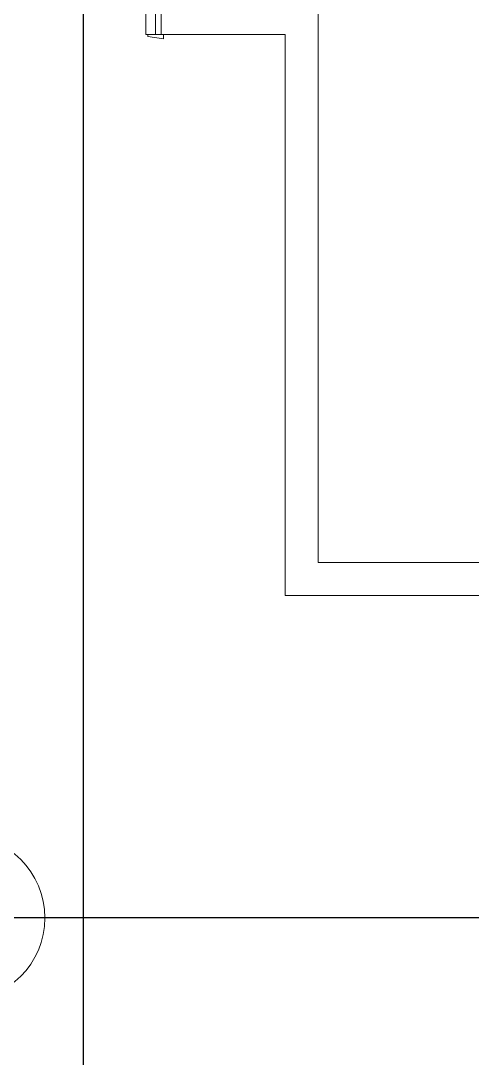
# Model space of a CAD drawing. Header units: metres. Extents: x -18745 to 220762, y -1579758 to -1356048.
# Drawn here: x 108078 to 110130, y -1463075 to -1458362 of the extents above; entities that cross this region are included whole.
import ezdxf

# ---------------------------------------------------------------- set-up
doc = ezdxf.new("R2010")
doc.units = ezdxf.units.M
doc.layers.get('0').update_dxf_attribs({"lineweight": 0})
doc.layers.add('A-100 - Copy$0$axes', color=8, linetype='Continuous')
doc.layers.add('A-100 - Copy$0$Walls', color=8, linetype='Continuous', lineweight=0)
doc.layers.add('A-100 - Copy$0$Wooden Joinery', color=8, linetype='Continuous', lineweight=0)

# ---------------------------------------------------------------- blocks, each defined once
blk = doc.blocks.new('A-100 - Copy$0$A$C009F45C9')
at = {"layer": 'A-100 - Copy$0$Wooden Joinery'}
for p, q in [((724, -1690), (724, -1680)), ((744, -1690), (724, -1690)), ((744, -1690), (744, -1680)), ((844, -1650), (754, -1650)), ((844, -1670), (754, -1670)), ((884, -1690), (844, -1690)), ((844, -1700), (844, -1690)), ((854, -1690), (854, -1680)), ((874, -1690), (874, -1680)), ((884, -1700), (884, -1690)), ((844, -1740), (844, -1750)), ((884, -1740), (884, -1750)), ((724, -1750), (724, -1760)), ((744, -1750), (724, -1750)), ((744, -1750), (744, -1760)), ((844, -1770), (754, -1770)), ((844, -1790), (754, -1790)), ((884, -1750), (844, -1750)), ((854, -1750), (854, -1760)), ((874, -1750), (874, -1760))]:
    blk.add_line(p, q, dxfattribs=at)
for points in [[(-75, -60), (-85, -60), (-95, 10), (-75, 10)], [(75, -50), (85, -50), (95, 20), (75, 20)], [(75, -100), (914, -100), (914, -60), (75, -60)], [(-75, -1740), (-85, -1740), (-95, -1810), (-75, -1810)], [(75, -1700), (914, -1700), (914, -1740), (75, -1740)], [(75, -1700), (914, -1700), (914, -1740), (75, -1740)], [(75, -1750), (85, -1750), (95, -1820), (75, -1820)]]:
    blk.add_lwpolyline(points, close=True, dxfattribs=at)
for points in [[(75, -25), (-75, -25), (-75, 0), (75, 0), (75, -25)], [(75, -25), (75, -60), (35, -60), (35, -70), (-75, -70), (-75, -25), (75, -25)], [(75, -1775), (75, -1740), (35, -1740), (35, -1730), (-75, -1730), (-75, -1775), (75, -1775)], [(75, -1775), (-75, -1775), (-75, -1800), (75, -1800), (75, -1775)]]:
    blk.add_lwpolyline(points, dxfattribs=at)
for centre, radius, start, end in [((75, -60), 840, 270, 357.2706), ((75, -1740), 840, 2.7294, 90), ((754, -1680), 30, 90, 180), ((754, -1680), 10, 90, 180), ((844, -1680), 30, 0, 90), ((844, -1680), 10, 0, 90), ((754, -1760), 30, 180, 270), ((754, -1760), 10, 180, 270), ((844, -1760), 10, 270, 0), ((844, -1760), 30, 270, 0)]:
    blk.add_arc(centre, radius, start, end, dxfattribs=at)
blk = doc.blocks.new('A-100 - Copy')
at = {"layer": 'A-100 - Copy$0$axes'}
for p, q in [((108363.3, -1477297.4, 0), (108363.3, -1366691.8, 0)), ((215702.3, -1462437.7, 2.4), (83332.8, -1462437.7, 2.4))]:
    blk.add_line(p, q, dxfattribs=at)
at = {"layer": 'A-100 - Copy$0$Walls'}
for p, q in [((108716.4, -1458424.4, 2.4), (108716.4, -1458274.2, 2.4)), ((109280.3, -1458424.4, 2.4), (108716.4, -1458424.4, 2.4))]:
    blk.add_line(p, q, dxfattribs=at)
at = {"layer": 'A-100 - Copy$0$Walls', "elevation": 2.4}
for points in [[(109430.3, -1455197.7), (109430.3, -1460822.7), (117962.1, -1460822.7)], [(109280.3, -1458424.4), (109280.3, -1460972.7), (117972.1, -1460972.7)]]:
    blk.add_lwpolyline(points, dxfattribs=at)
at = {"layer": 'A-100 - Copy$0$Walls'}
blk.add_circle((107813.3, -1462437.7, -2.4), 374.8, dxfattribs=at)
at = {"layer": 'A-100 - Copy$0$Wooden Joinery', "rotation": 90}
blk.add_blockref('A-100 - Copy$0$A$C009F45C9', (106916.4, -1458349.2, 2.4), dxfattribs=at)

msp = doc.modelspace()

# ---------------------------------------------------------------- block references
msp.add_blockref('A-100 - Copy', (0, 0))

doc.saveas('drawing.dxf')
